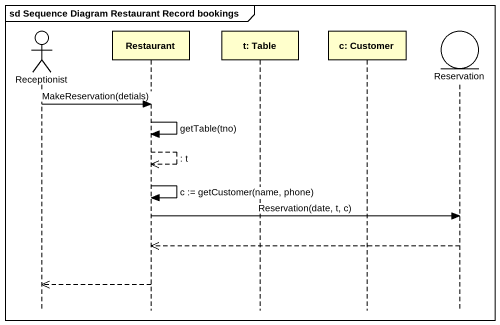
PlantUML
@startuml
mainframe sd Sequence Diagram Restaurant Record bookings
hide footbox
actor Receptionist
participant Restaurant
participant "t: Table" as t_Table
participant "c: Customer" as c_Customer
entity Reservation

Receptionist -> Restaurant : MakeReservation(detials)
Restaurant -> Restaurant : getTable(tno)
Restaurant -->> Restaurant : : t
Restaurant -> Restaurant : c := getCustomer(name, phone)
Restaurant -> Reservation : Reservation(date, t, c)
Reservation -->> Restaurant
Restaurant -->> Receptionist
@enduml
